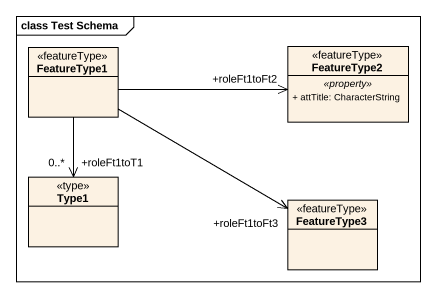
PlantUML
@startuml
mainframe class Test Schema
hide circle
hide empty members
skinparam classAttributeIconSize 0
class FeatureType1 <<featureType>>
class FeatureType2 <<featureType>> {
  .. <<property>> ..
  + attTitle: CharacterString
}
class Type1 <<type>>
class FeatureType3 <<featureType>>
FeatureType1 -right-> "+roleFt1toFt2" FeatureType2
FeatureType1 --> "+roleFt1toT1\n0..*" Type1
FeatureType1 -right-> "+roleFt1toFt3" FeatureType3
@enduml
